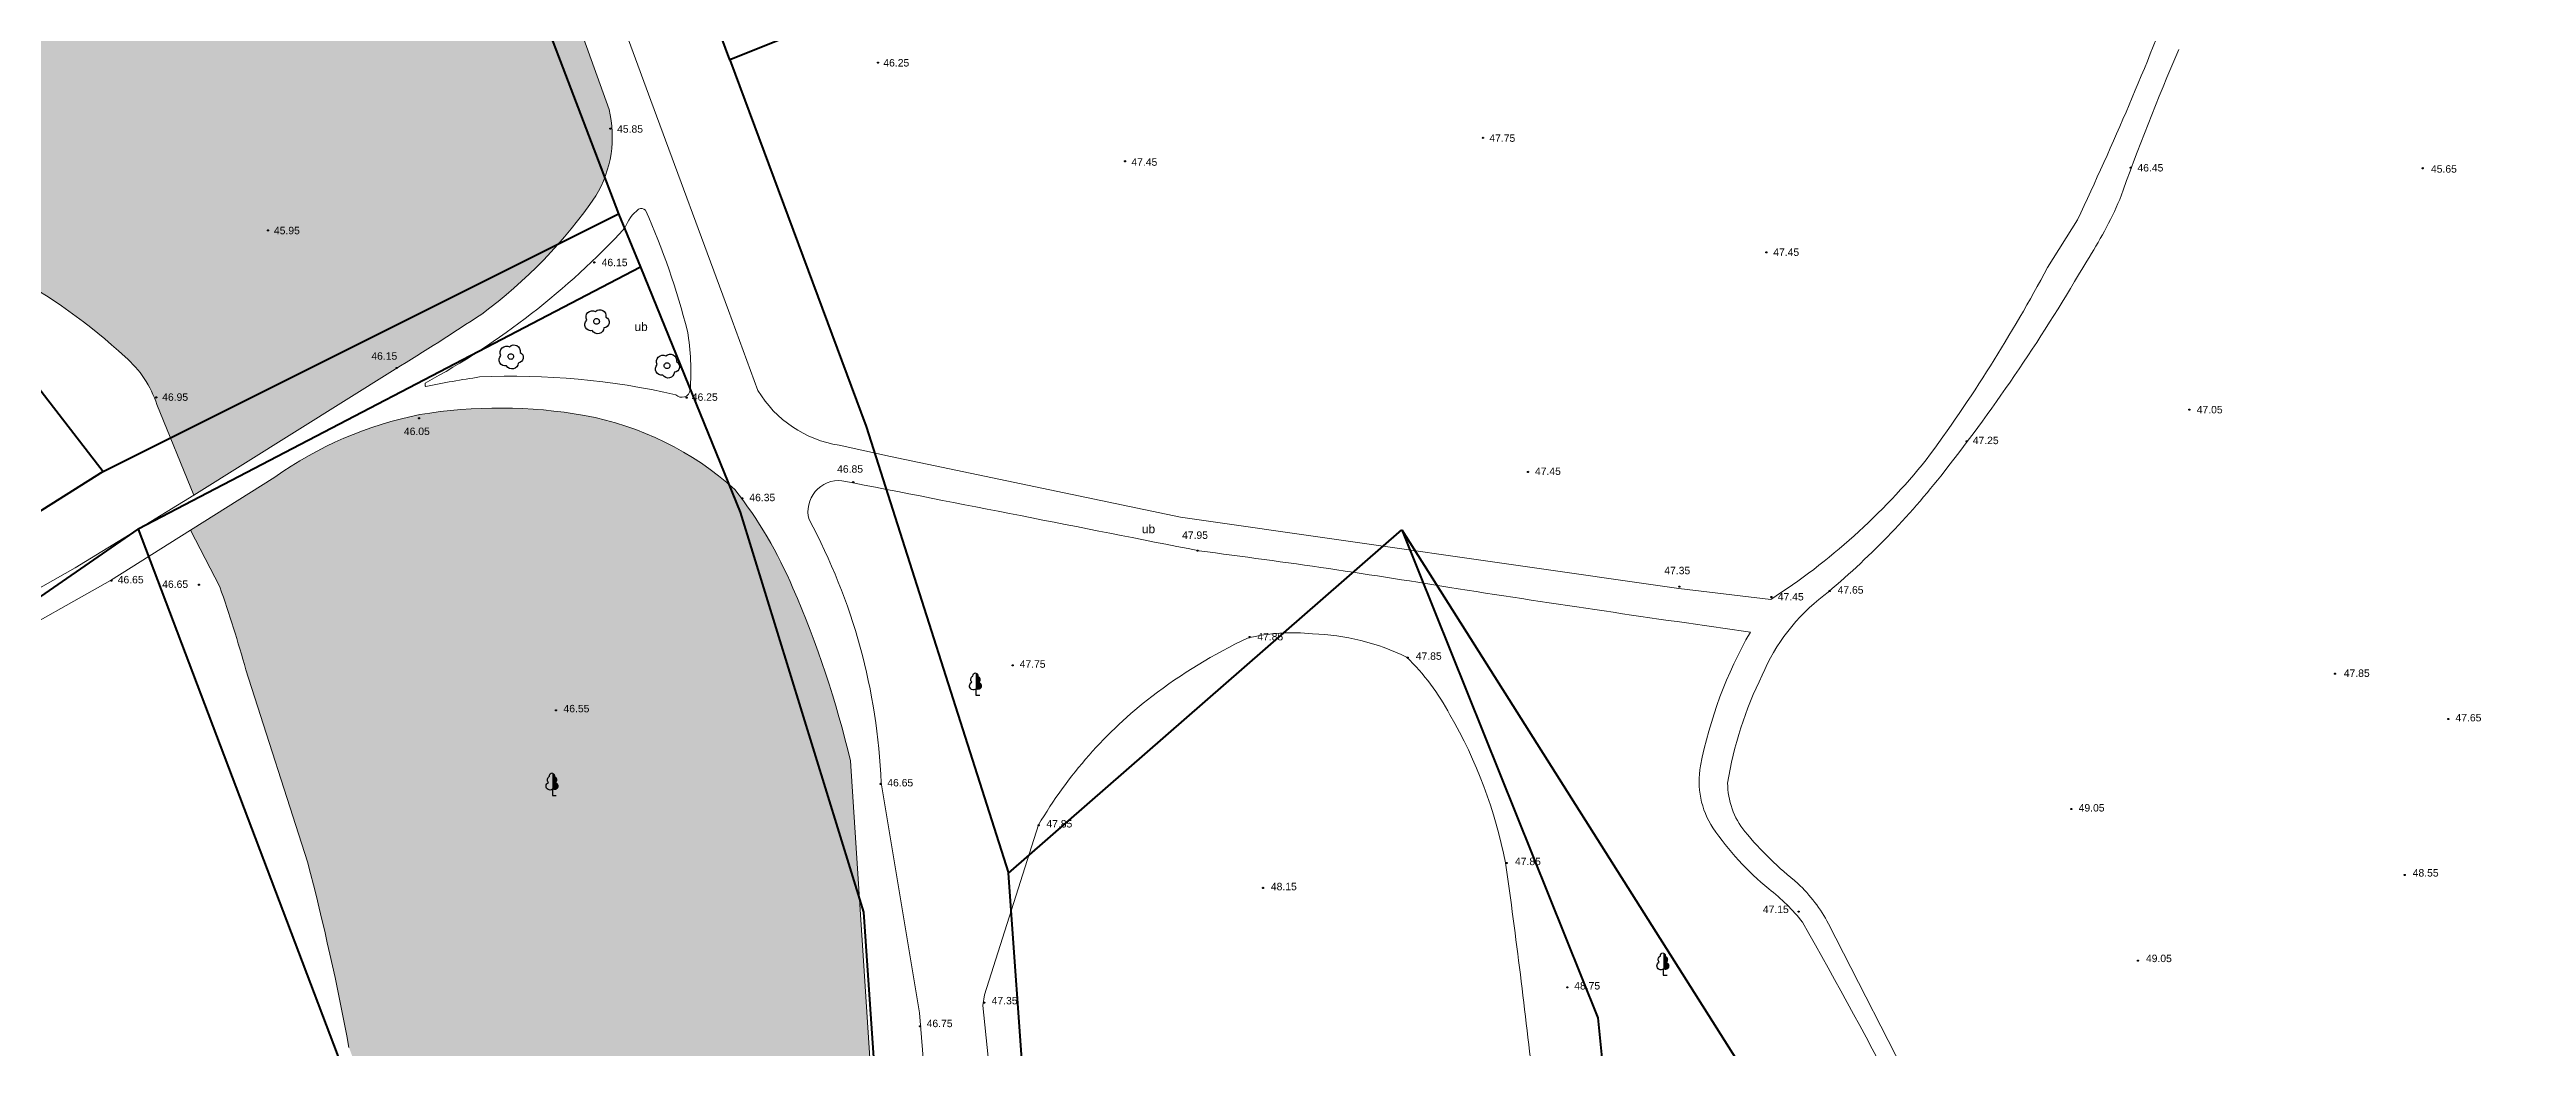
# Model space of a CAD drawing. Header units: metres. Extents: x 363857 to 365179, y 5807840 to 5809004.
# Drawn here: x 364560.7 to 364777.9, y 5808802.8 to 5808890.3 of the extents above; entities that cross this region are included whole.
import ezdxf

# ---------------------------------------------------------------- set-up
doc = ezdxf.new("R2010")
doc.units = ezdxf.units.M
doc.header["$LTSCALE"] = 0.5
doc.layers.get('0').update_dxf_attribs({"color": 1, "linetype": 'CONTINUOUS'})
for name, color, linetype in [('Flurstücksgrenze', 5, 'CONTINUOUS'), ('Stk.Befestigungsarten', 1, 'CONTINUOUS'), ('Stk.Bäume', 1, 'CONTINUOUS'), ('Stk.Geländehöhen', 1, 'CONTINUOUS'), ('Stk.Topografie allgemein', 1, 'CONTINUOUS'), ('Stk.Waldflächen', 1, 'CONTINUOUS')]:
    doc.layers.add(name, color=color, linetype=linetype)
doc.styles.add('TA  11.0401.0000', font='Arial.ttf')

# ---------------------------------------------------------------- blocks, each defined once
blk = doc.blocks.new('Geländehöhe')
at = {"color": 0, "lineweight": -2}
for points in [[(0.0087, -0.005, -0.5773503), (-0.0087, -0.005, -0.5773503), (0, 0.01, -0.5773503)], [(0.0043, -0.0025, -0.5773503), (-0.0043, -0.0025, -0.5773503), (0, 0.005, -0.5773503)]]:
    blk.add_lwpolyline(points, format="xyb", close=True, dxfattribs=at)
blk = doc.blocks.new('S11..150')
at = {"lineweight": -2}
blk.add_hatch(color=0, dxfattribs=at).paths.add_polyline_path([(0, 0.055), (0, 0.2), (0.0074, 0.199), (0.0142, 0.196), (0.0197, 0.191), (0.0236, 0.1846), (0.0254, 0.1774), (0.025, 0.17), (0.0326, 0.1648), (0.0386, 0.1578), (0.0426, 0.1495), (0.0442, 0.1404), (0.0435, 0.1312), (0.0403, 0.1225), (0.035, 0.115), (0.0434, 0.1099), (0.0501, 0.1026), (0.0545, 0.0938), (0.0562, 0.0841), (0.0552, 0.0743), (0.0515, 0.0652), (0.0454, 0.0575), (0.0373, 0.0517), (0.028, 0.0485), (0.0182, 0.048), (0.0086, 0.0502)], flags=0)
at = {"color": 0, "lineweight": -2}
blk.add_lwpolyline([(0, 0.055, -1.1324178), (-0.035, 0.115, -0.4985403), (-0.025, 0.17, -0.4807787), (0, 0.2)], format="xyb", dxfattribs=at)
blk.add_lwpolyline([(0, 0.055), (0, 0), (0.035, 0)], dxfattribs=at)
blk = doc.blocks.new('S11..60')
at = {"color": 0, "lineweight": -2}
for points in [[(0.165, 0.075, -0.7675055), (0.13, -0.115, -0.7475991), (-0.075, -0.165, -0.7388858), (-0.175, 0.02, -0.7315501), (-0.02, 0.175, -0.7388858)], [(0.0433, -0.025, -0.5773503), (-0.0433, -0.025, -0.5773503), (0, 0.05, -0.5773503)]]:
    blk.add_lwpolyline(points, format="xyb", close=True, dxfattribs=at)

msp = doc.modelspace()

# ---------------------------------------------------------------- hatches: boundary and pattern name
at = {"layer": 'Stk.Waldflächen', "lineweight": 18, "true_color": 0xb3ff7f}
for points in [[(364543.3621, 5808934.2208, 0.0075228), (364565.4287, 5808951.1972), (364575.25, 5808954.0287), (364586.8553, 5808958.3114), (364588.435, 5808954.0866), (364590.4322, 5808942.593), (364593.0575, 5808929.1489), (364597.1288, 5808918.7057), (364602.8815, 5808904.1395), (364609.7411, 5808885.0519, -0.19836042), (364608.5857, 5808877.4607, -0.08284953), (364598.5783, 5808867.1112, -0.00959953), (364590.9764, 5808862.284), (364573.3367, 5808851.2244), (364570.0866, 5808859.1828, 0.13617019), (364567.2935, 5808863.3598, 0.06428019), (364556.9821, 5808870.7087, -0.08047499), (364547.7372, 5808879.206, -0.06261826), (364532.4956, 5808899.5766), (364522.4377, 5808918.8018, -0.37383373), (364525.0574, 5808925.6327, 0.00586203)], [(364587.4061, 5808801.5823), (364586.9319, 5808802.8322, 0.01781114), (364583.3052, 5808819.0902), (364577.8922, 5808835.9364, 0.01520381), (364575.6037, 5808843.1968), (364573.0245, 5808848.1641), (364580.4207, 5808852.8235, -0.10455861), (364593.1389, 5808858.2986, -0.08478015), (364607.5969, 5808858.2247, -0.13835648), (364620.7751, 5808851.7402, -0.06636802), (364625.8669, 5808843.0928, -0.04533889), (364630.9144, 5808827.9414), (364633.2419, 5808792.3729), (364633.7246, 5808787.9962), (364603.3826, 5808771.1317, -0.00109296), (364594.1589, 5808789.6546), (364588.1392, 5808801.3038, 0.39947429)]]:
    msp.add_hatch(color=71, dxfattribs=at).paths.add_polyline_path(points, flags=0)

# ---------------------------------------------------------------- linework, layer by layer
at = {"layer": 'Flurstücksgrenze', "color": 7, "linetype": 'Continuous', "lineweight": 40}
for p, q in [((364598.676, 5808907.072), (364610.569, 5808875.908)), ((364620.348, 5808889.407), (364632.311, 5808857.253)), ((364565.358, 5808853.321), (364610.569, 5808875.908)), ((364610.569, 5808875.908), (364612.513, 5808871.229)), ((364612.513, 5808871.229), (364568.43, 5808848.263)), ((364612.513, 5808871.229), (364621.252, 5808849.753)), ((364632.311, 5808857.253), (364644.791, 5808818.112)), ((364621.252, 5808849.753), (364632.071, 5808814.698)), ((364644.791, 5808818.112), (364679.288, 5808848.209)), ((364679.288, 5808848.209), (364696.478, 5808805.44)), ((364679.288, 5808848.209), (364716.28, 5808789.686)), ((364656.744, 5808651.166), (364644.791, 5808818.112)), ((364632.071, 5808814.698), (364642.014, 5808671.09)), ((364696.478, 5808805.44), (364701.161, 5808758.62))]:
    msp.add_line(p, q, dxfattribs=at)
msp.add_lwpolyline([(364780.6018, 5809000), (364792.428, 5808958.78), (364702.535, 5808922.216), (364620.348, 5808889.407), (364612.171, 5808911.38), (364573.642, 5808999.498), (364573.4705, 5809000)], dxfattribs=at)
for points in [[(364326.5, 5808913.834), (364331.285, 5808927.945), (364357.685, 5808982.649), (364367.468, 5808987.812), (364549.234, 5808985.911), (364564.375, 5808945.456), (364516.238, 5808916.894), (364565.358, 5808853.321), (364490.56, 5808806.174), (364457.595, 5808857.973), (364430.991, 5808845.416), (364409.17, 5808864.795), (364390.524, 5808871.666), (364365.25, 5808907.63), (364343.113, 5808895.309), (364326.5, 5808913.834)], [(364498.323, 5808799.82), (364568.43, 5808848.263), (364636.731, 5808668.196), (364588.168, 5808636.036), (364553.728, 5808610.411), (364498.323, 5808799.82)]]:
    msp.add_lwpolyline(points, close=True, dxfattribs=at)
at = {"layer": 'Stk.Topografie allgemein', "color": 7, "linetype": 'Continuous', "lineweight": 9}
for p, q in [((364607.5241, 5808901.8353), (364613.4232, 5808885.8296)), ((364613.4232, 5808885.8296), (364620.2309, 5808867.4308)), ((364735.9128, 5808871.1844), (364738.5383, 5808875.3731)), ((364620.2309, 5808867.4308), (364622.8067, 5808860.4144)), ((364629.9342, 5808855.6179), (364634.4437, 5808854.6177)), ((364634.4437, 5808854.6177), (364659.8725, 5808849.3102)), ((364573.0245, 5808848.1641), (364580.4207, 5808852.8235)), ((364562.9058, 5808844.8827), (364573.3367, 5808851.2244)), ((364659.8725, 5808849.3102), (364703.5768, 5808843.0676)), ((364566.0255, 5808843.7548), (364573.0245, 5808848.1641)), ((364573.0245, 5808848.1641), (364575.6037, 5808843.1968)), ((364515.4958, 5808817.9518), (364562.9058, 5808844.8827)), ((364532.7725, 5808825.1205), (364566.0255, 5808843.7548)), ((364703.5768, 5808843.0676), (364711.6347, 5808842.0875)), ((364577.8922, 5808835.9364), (364583.3052, 5808819.0902)), ((364630.9144, 5808827.9414), (364633.2419, 5808792.3729)), ((364636.965, 5808805.855), (364633.6098, 5808826.0236)), ((364642.6653, 5808807.448), (364647.4184, 5808822.3331)), ((364716.7058, 5808813.6694), (364731.957, 5808783.8682)), ((364638.4689, 5808787.7906), (364636.965, 5808805.855)), ((364642.533, 5808806.5202), (364642.6653, 5808807.448)), ((364644.4856, 5808787.5414), (364642.533, 5808806.5202))]:
    msp.add_line(p, q, dxfattribs=at)
msp.add_lwpolyline([(364543.3621, 5808934.2208, 0.0075228), (364565.4287, 5808951.1972), (364575.25, 5808954.0287), (364586.8553, 5808958.3114), (364588.435, 5808954.0866), (364590.4322, 5808942.593), (364593.0575, 5808929.1489), (364597.1288, 5808918.7057), (364602.8815, 5808904.1395), (364609.7411, 5808885.0519, -0.19836042), (364608.5857, 5808877.4607, -0.08284953), (364598.5783, 5808867.1112, -0.00959953), (364590.9764, 5808862.284), (364573.3367, 5808851.2244), (364570.0866, 5808859.1828, 0.13617019), (364567.2935, 5808863.3598, 0.06428019), (364556.9821, 5808870.7087, -0.08047499), (364547.7372, 5808879.206, -0.06261826), (364532.4956, 5808899.5766), (364522.4377, 5808918.8018, -0.37383373), (364525.0574, 5808925.6327, 0.00586203), (364543.3621, 5808934.2208)], format="xyb", close=True, dxfattribs=at)
for centre, radius, start, end in [((364484.1166, 5808995.9441), 281.5453, 334.643632, 339.142265), ((364950.7243, 5808802.5964), 221.4006, 156.665184, 160.323262), ((364614.6523, 5808873.3366), 3.757, 127.939667, 159.319795), ((364612.5952, 5808875.8498), 0.516, 47.600859, 119.331079), ((364551.6132, 5808849.0394), 67.0875, 14.307238, 23.910671), ((364709.79, 5808891.1563), 35.3567, 326.734359, 336.653718), ((364560.9619, 5808921.1953), 68.431, 298.51262, 317.157659), ((364615.3899, 5808935.4752), 136.5982, 323.564473, 331.92309), ((364601.2906, 5808951.752), 159.5605, 321.893729, 329.91316), ((364595.3945, 5808862.0528), 21.5228, 355.801043, 9.535396), ((364593.8943, 5808860.9464), 0.2916, 156.166315, 218.712281), ((364611.5782, 5808772.9422), 89.6297, 98.460149, 101.527443), ((364601.3417, 5808798.6302), 63.0355, 76.92959, 92.682394), ((364616.1229, 5808860.5541), 0.7406, 224.763975, 354.015088), ((364631.4799, 5808865.6087), 10.1097, 210.917084, 261.205225), ((364599.7277, 5808825.4842), 33.4693, 101.353398, 125.22971), ((364600.1516, 5808815.9343), 42.9408, 80.01523, 99.399056), ((364602.6933, 5808831.6262), 27.0467, 48.045462, 79.554394), ((364680.3068, 5808890.7046), 57.8365, 302.796949, 321.051213), ((364590.8908, 5808828.3208), 37.9676, 22.896541, 38.084697), ((364629.8994, 5808849.806), 2.7079, 84.130177, 195.248633), ((363081.7026, 5800872.5244), 8128.8238, 78.7934285, 79.0185175), ((364671.3292, 5808896.7071), 70.4801, 309.657014, 321.967459), ((364580.7308, 5808823.9323), 52.9203, 2.26479, 28.389311), ((364584.401, 5808241.1782), 610.0699, 80.5835979, 82.7383779), ((364457.391, 5808801.9449), 125.2037, 15.752916, 19.237103), ((364545.0171, 5808807.7422), 88.2403, 13.232953, 23.61675), ((364959.7557, 5810618.896), 1797.1177, 261.1803645, 262.0066956), ((364726.7259, 5808828.7665), 17.1943, 127.289406, 157.130665), ((364685.9668, 5808795.951), 47.2931, 115.30181, 127.242542), ((364669.742, 5808822.0003), 17.1762, 84.264787, 103.424046), ((364670.6627, 5808818.1844), 20.9212, 64.402178, 87.820237), ((364743.5289, 5808820.0074), 38.78, 150.270735, 168.856201), ((364664.8529, 5808821.9343), 21.1905, 28.337052, 45.514644), ((364740.8439, 5808820.647), 33.4176, 153.708932, 170.766894), ((364681.6892, 5808802.1447), 39.7751, 127.73664, 149.498252), ((364646.5631, 5808810.7112), 42.6326, 11.217597, 29.945637), ((364712.7798, 5808826.1466), 7.4245, 169.477644, 213.225469), ((364714.5153, 5808825.9928), 6.656, 179.861451, 219.412681), ((364728.0767, 5808836.8422), 26.0873, 214.467245, 230.47692), ((364733.0045, 5808841.2228), 30.6102, 219.464757, 231.694527), ((364356.991, 5808760.0724), 233.8829, 10.534391, 14.615971), ((364081.2405, 5808733.3842), 613.1482, 6.1807365, 8.0270675), ((364701.9433, 5808804.1235), 15.7958, 37.833099, 52.883704), ((364704.3044, 5808807.0586), 14.0534, 28.060567, 46.204123), ((364328.825, 5808593.5228), 444.0833, 24.980557, 29.73928)]:
    msp.add_arc(centre, radius, start, end, dxfattribs=at)

# ---------------------------------------------------------------- block references
at = {"layer": 'Stk.Bäume', "color": 7, "xscale": 4.95, "yscale": 4.95}
for p in [(364608.6496, 5808866.4734), (364601.1251, 5808863.3844), (364614.8304, 5808862.5841)]:
    msp.add_blockref('S11..60', p, dxfattribs=at)
at = {"layer": 'Stk.Geländehöhen', "color": 7, "xscale": 5, "yscale": 5}
for p in [(364633.3354, 5808889.1521, 46.246), (364609.8657, 5808883.3695, 45.846), (364686.3912, 5808882.5578, 47.746), (364655.0134, 5808880.5085, 47.446), (364743.2187, 5808879.9358, 46.446), (364768.8334, 5808879.8976, 45.646), (364579.8286, 5808874.4407, 45.946), (364608.4439, 5808871.6338, 46.146), (364711.268, 5808872.5158, 47.446), (364591.1034, 5808862.3843, 46.146), (364570.0247, 5808859.8014, 46.946), (364593.0889, 5808857.9842, 46.046), (364616.5479, 5808859.7784, 46.246), (364748.3629, 5808858.7397, 47.046), (364728.8247, 5808855.9615, 47.246), (364631.1664, 5808852.3719, 46.846), (364690.3448, 5808853.2821, 47.446), (364621.4293, 5808850.9568, 46.346), (364661.3699, 5808846.3702, 47.946), (364566.0978, 5808843.7554, 46.646), (364573.7708, 5808843.3799, 46.646), (364703.6296, 5808843.2203, 47.346), (364716.823, 5808842.8514, 47.646), (364711.7046, 5808842.299, 47.446), (364665.9255, 5808838.7932, 47.846), (364645.1524, 5808836.3163, 47.746), (364679.7936, 5808836.9993, 47.846), (364761.1366, 5808835.5799, 47.846), (364605.0849, 5808832.3866, 46.546), (364771.0679, 5808831.6143, 47.646), (364633.557, 5808825.9351, 46.646), (364738.0047, 5808823.7244, 49.046), (364647.4299, 5808822.3108, 47.846), (364688.4918, 5808818.999, 47.846), (364667.1117, 5808816.8197, 48.146), (364767.2566, 5808817.9497, 48.546), (364714.0868, 5808814.739, 47.146), (364743.8456, 5808810.4365, 49.046), (364693.8018, 5808808.1008, 48.746), (364642.6604, 5808806.7535, 47.346), (364637.0218, 5808804.688, 46.746)]:
    msp.add_blockref('Geländehöhe', p, dxfattribs=at)
at = {"layer": 'Stk.Waldflächen', "color": 7, "xscale": 9.85, "yscale": 9.85}
for p in [(364641.914, 5808833.7019), (364604.7721, 5808824.9214), (364702.209, 5808809.1568)]:
    msp.add_blockref('S11..150', p, dxfattribs=at)

# ---------------------------------------------------------------- texts
at = {"layer": 'Stk.Befestigungsarten', "color": 7, "lineweight": 18, "char_height": 0.75, "attachment_point": 7, "line_spacing_factor": 0.84, "style": 'TA  11.0401.0000'}
for insert in [(364611.9693, 5808865.6156), (364656.48, 5808847.8947)]:
    msp.add_mtext('ub', dxfattribs=dict(at, insert=insert))
at = {"layer": 'Stk.Geländehöhen', "color": 7, "lineweight": 18, "char_height": 0.65, "attachment_point": 7, "line_spacing_factor": 0.84, "style": 'TA  11.0401.0000'}
for s, insert in [('46.25', (364633.805, 5808888.8)), ('45.85', (364610.45, 5808883)), ('47.75', (364686.96, 5808882.2)), ('47.45', (364655.56, 5808880.1)), ('46.45', (364743.805, 5808879.6)), ('45.65', (364769.55, 5808879.5)), ('45.95', (364580.35, 5808874.1)), ('46.15', (364609.095, 5808871.3)), ('47.45', (364711.86, 5808872.2)), ('46.15', (364588.895, 5808863.1)), ('46.95', (364570.55, 5808859.5)), ('46.25', (364617.005, 5808859.5)), ('47.05', (364749.005, 5808858.4)), ('46.05', (364591.75, 5808856.5)), ('47.25', (364729.36, 5808855.7)), ('46.85', (364629.75, 5808853.2)), ('47.45', (364690.96, 5808853)), ('46.35', (364622.05, 5808850.7)), ('47.95', (364660.005, 5808847.4)), ('47.35', (364702.305, 5808844.3)), ('46.65', (364566.65, 5808843.5)), ('46.65', (364570.55, 5808843.1)), ('47.45', (364712.26, 5808842)), ('47.65', (364717.505, 5808842.6)), ('47.85', (364666.605, 5808838.5)), ('47.75', (364645.76, 5808836.1)), ('47.85', (364680.505, 5808836.8)), ('47.85', (364761.905, 5808835.3)), ('46.55', (364605.75, 5808832.2)), ('47.65', (364771.705, 5808831.4)), ('46.65', (364634.15, 5808825.7)), ('49.05', (364738.65, 5808823.5)), ('47.85', (364648.105, 5808822.1)), ('47.85', (364689.205, 5808818.8)), ('48.15', (364667.795, 5808816.6)), ('48.55', (364767.95, 5808817.8)), ('47.15', (364710.95, 5808814.6)), ('49.05', (364744.55, 5808810.3)), ('48.75', (364694.405, 5808807.9)), ('47.35', (364643.305, 5808806.6)), ('46.75', (364637.605, 5808804.6))]:
    msp.add_mtext(s, dxfattribs=dict(at, insert=insert))

doc.saveas('drawing.dxf')
